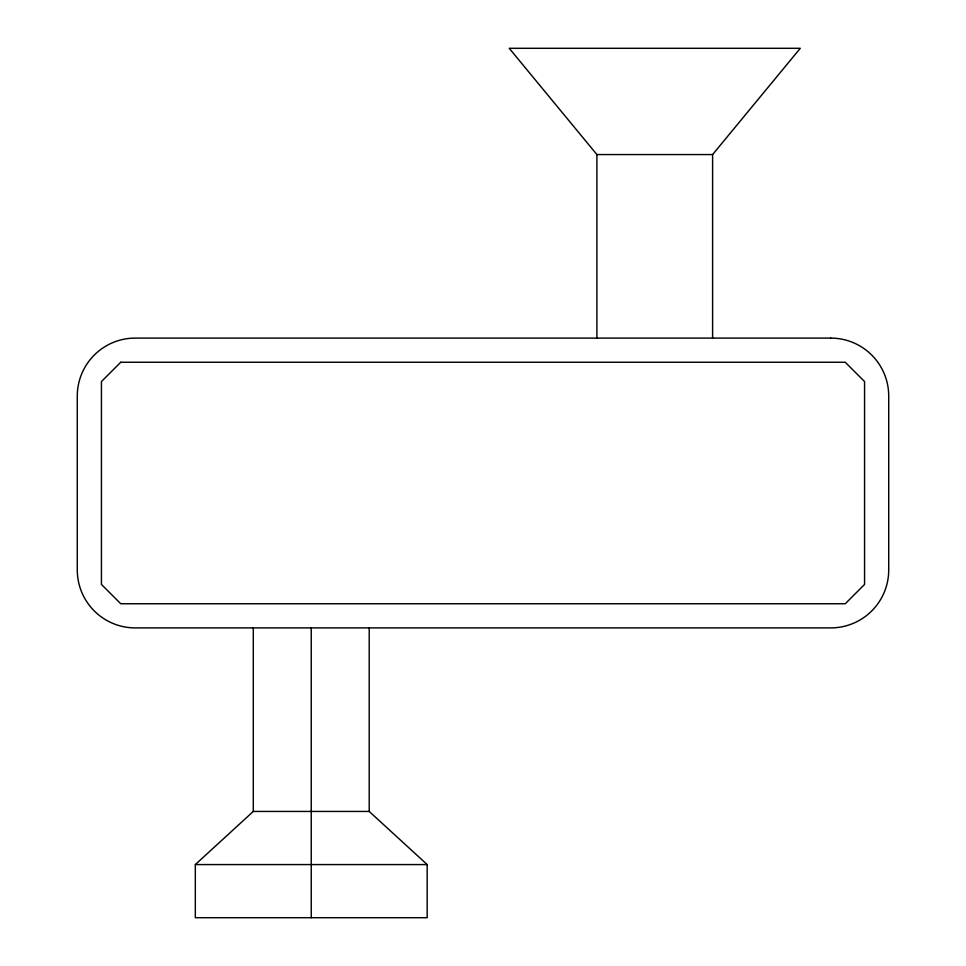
<?xml version="1.0" encoding="UTF-8"?>
<svg xmlns="http://www.w3.org/2000/svg" width="966" height="966" viewBox="0 0 966 966"><rect width="100%" height="100%" fill="white"/><g stroke="black" fill="none" stroke-linecap="round" stroke-linejoin="round"><path stroke-width="1.45" d="M712.606 338.1L712.606 154.56L800.271 48.3L509.239 48.3L596.903 154.56L596.903 338.1M195.325 864.57L253.285 811.44L369.205 811.44L427.165 864.57L427.165 917.7L195.325 917.7L195.325 864.57L427.165 864.57M596.903 154.56L712.606 154.56M369.205 627.9L369.205 811.44M311.245 627.9L311.245 917.7M253.285 627.9L253.285 811.44M120.75 362.25L101.43 381.57L101.43 584.43L120.75 603.75L845.25 603.75L864.57 584.43L864.57 381.57L845.25 362.25L120.75 362.25M830.76 338.1L135.24 338.1A57.96 57.96 0 0 0 77.28 396.06L77.28 569.94A57.96 57.96 0 0 0 135.24 627.9L830.76 627.9A57.96 57.96 0 0 0 888.72 569.94L888.72 396.06A57.96 57.96 0 0 0 830.76 338.1"/></g></svg>
